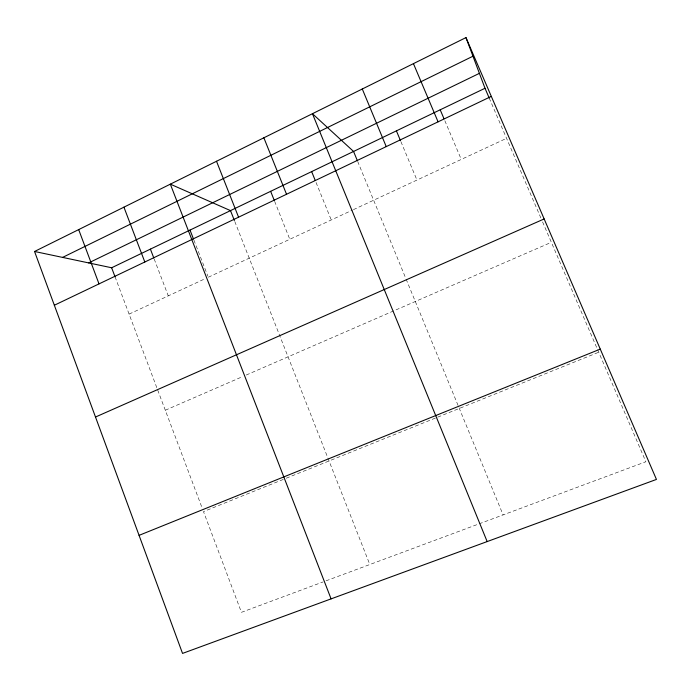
<?xml version="1.0" encoding="UTF-8"?>
<svg xmlns="http://www.w3.org/2000/svg" width="691" height="691" viewBox="0 0 691 691"><rect width="100%" height="100%" fill="white"/><g stroke="black" fill="none" stroke-linecap="round" stroke-linejoin="round"><path stroke-width="0.52" stroke-dasharray="3.46 2.59" d="M129.096 314.111L205.382 278.594M208.311 277.229L352.445 210.099M353.412 209.649L506.563 138.33M165.304 410.229L242.342 376.725M246.238 375.032L551.358 242.308M283.275 479.424L203.491 511.599L241.435 612.321L323.077 581.926M286.264 478.215L598.708 352.237M326.057 580.82L645.886 461.743L541.744 219.98M489.228 98.087L541.321 219.012M444.84 120.718L461.26 159.431M400.927 141.681L416.958 180.057M357.662 161.409L405.703 278.162M406.101 279.129L503.108 514.899M316.055 182.459L331.257 219.971M274.629 201.314L289.797 239.276M234.785 221.517L369.823 564.521M193.912 240.114L207.922 276.227M154.214 259.065L168.276 295.869M115.051 276.832L201.979 507.591"/><path stroke-width="1.04" d="M34.55 251.481L465.967 37.59L656.45 479.424L182.536 653.41L34.55 251.481L111.64 267.762L485.004 88.267L465.967 37.59M62.596 257.397L472.964 56.221M88.673 262.908L479.399 73.35M54.347 305.241L491.318 96.386M95.505 417.019L544.145 218.943M139.072 535.352L600.272 349.11M485.004 88.267L489.228 98.087M440.21 109.8L443.993 118.74M413.443 63.632L438.077 121.832M396.409 130.858L400.512 140.705M362.283 88.992L386.234 146.613M357.247 160.416L353.567 151.459L312.444 113.704L487.164 541.58M311.65 171.601L315.251 180.489M263.867 137.785L286.532 194.266M270.639 191.321L274.232 200.312M216.508 161.262L238.568 217.19M234.396 220.524L230.5 210.617L170.332 184.16L331.084 598.872M190.016 230.077L193.523 239.103M150.405 249.123L153.834 258.071M123.931 207.162L144.816 261.993M111.64 267.762L115.051 276.832M78.679 229.593L99.012 283.889"/></g></svg>
